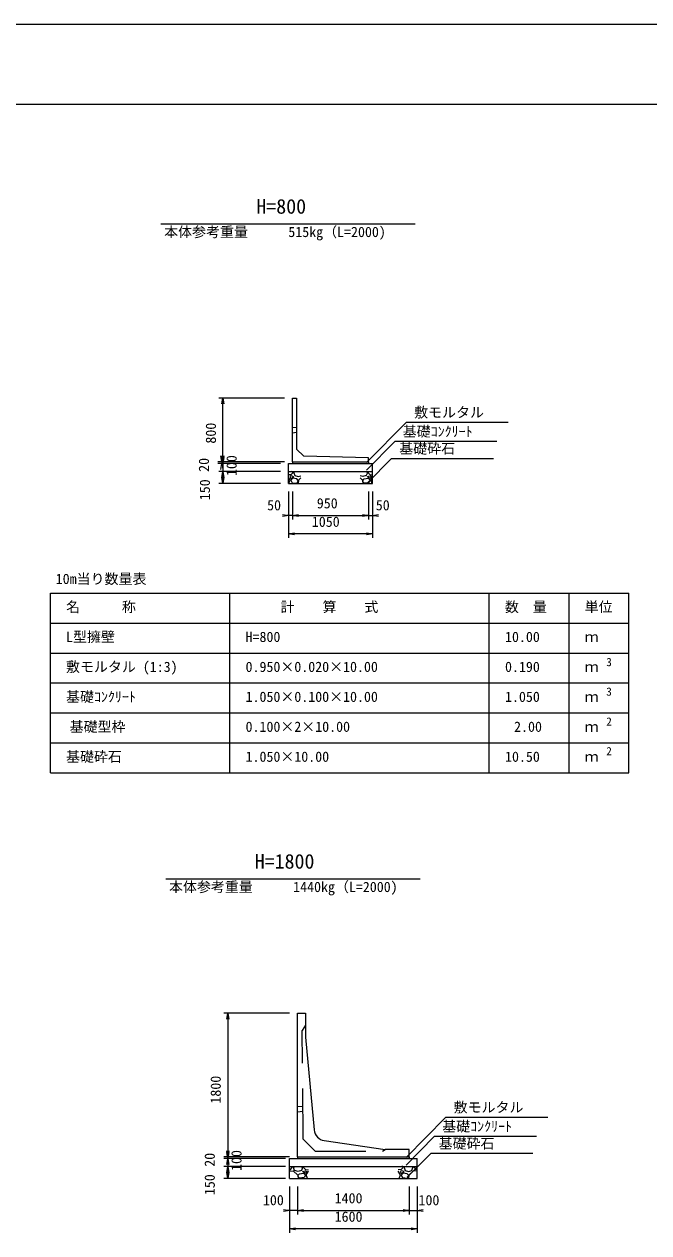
# Model space of a CAD drawing. Units: millimetres, scale not verified, with parts at other scales. Extents: x 0 to 84100, y 0 to 59400.
# Drawn here: x 18643 to 34300, y 29138 to 59400 of the extents above; entities that cross this region are included whole.
import ezdxf
from ezdxf.enums import TextEntityAlignment as Align

# ---------------------------------------------------------------- set-up
doc = ezdxf.new("R2010")
doc.units = ezdxf.units.MM
doc.header["$LTSCALE"] = 100
doc.linetypes.add('USER1', pattern=[19.05, 12.7, -6.35])
for name, color, linetype, lineweight in [('D-MTR-FRAM（材料表図枠）', 2, 'Continuous', 18), ('D-STR-DIM（寸法）', 7, 'Continuous', 18), ('D-STR-HTXT（旗揚げ）', 7, 'Continuous', 18), ('D-STR-STRn（構造物）', 7, 'Continuous', 18), ('D-STR（構造物外形線）', 1, 'Continuous', 18), ('D-TTL(外枠）', 2, 'Continuous', 18), ('DEFPOINTS_2', 8, 'Continuous', 18)]:
    doc.layers.add(name, color=color, linetype=linetype, lineweight=lineweight)
for name, color, linetype in [('D-MTR-TXT(文字列）', 7, 'Continuous'), ('D-MTR（材料表タイトル）', 7, 'Continuous'), ('D-STR-TXT（文字）', 7, 'Continuous'), ('D-TTL-TXT（文字）', 7, 'Continuous')]:
    doc.layers.add(name, color=color, linetype=linetype)
doc.styles.add('ＭＳ ゴシック', font='')
doc.styles.get('ＭＳ ゴシック').set_extended_font_data('MS Gothic')

msp = doc.modelspace()

# ---------------------------------------------------------------- linework, layer by layer
at = {"layer": 'D-MTR-FRAM（材料表図枠）'}
for p, q in [((19300, 45154.4), (33800, 45154.4)), ((19300, 40654.4), (19300, 45154.4)), ((23800, 40654.4), (23800, 45154.4)), ((30300, 40654.4), (30300, 45154.4)), ((32300, 41954.4), (32300, 45154.4)), ((32300, 40654.4), (32300, 45154.4)), ((33800, 40654.4), (33800, 45154.4)), ((19300, 44404.4), (33800, 44404.4)), ((19300, 43654.4), (33800, 43654.4)), ((19300, 42904.4), (33800, 42904.4)), ((19300, 42154.4), (33800, 42154.4)), ((19300, 41404.4), (33800, 41404.4)), ((19300, 40654.4), (33800, 40654.4))]:
    msp.add_line(p, q, dxfattribs=at)
at = {"layer": 'D-STR-DIM（寸法）'}
for p, q in [((25171.4, 50040), (23526.4, 50040)), ((23601.4, 49890), (23626.4, 50040)), ((23626.4, 50040), (23651.4, 49890)), ((23626.4, 50040), (23626.4, 50020)), ((23626.4, 48460), (23626.4, 50020)), ((25171.4, 48440), (23501.4, 48440)), ((25171.4, 48440), (23526.4, 48440)), ((23601.4, 48440), (23576.4, 48590)), ((23626.4, 48440), (23601.4, 48590)), ((23626.4, 48590), (23601.4, 48440)), ((23626.4, 48400), (23601.4, 48550)), ((23601.4, 48460), (23601.4, 48480)), ((23601.4, 48440), (23601.4, 48460)), ((23601.4, 48440), (23601.4, 48400)), ((23651.4, 48590), (23626.4, 48440)), ((23651.4, 48550), (23626.4, 48400)), ((23626.4, 48440), (23626.4, 48460)), ((23626.4, 48420), (23626.4, 48440)), ((23626.4, 48400), (23626.4, 48420)), ((25071.4, 48400), (23501.4, 48400)), ((25071.4, 48400), (23526.4, 48400)), ((25071.4, 48200), (23526.4, 48200)), ((25071.4, 48200), (23526.4, 48200)), ((23576.4, 48250), (23601.4, 48400)), ((23601.4, 48400), (23626.4, 48250)), ((23601.4, 48400), (23601.4, 48380)), ((23601.4, 48380), (23601.4, 48360)), ((23601.4, 48050), (23626.4, 48200)), ((23601.4, 48050), (23626.4, 48200)), ((23626.4, 48400), (23626.4, 48200)), ((23626.4, 48200), (23651.4, 48050)), ((23626.4, 48200), (23626.4, 48180)), ((23626.4, 48200), (23651.4, 48050)), ((23626.4, 48200), (23626.4, 48180)), ((23626.4, 48180), (23626.4, 47920)), ((23626.4, 48180), (23626.4, 48160)), ((25071.4, 47900), (23526.4, 47900)), ((23626.4, 47900), (23601.4, 48050)), ((23651.4, 48050), (23626.4, 47900)), ((23626.4, 47900), (23626.4, 47920)), ((25271.4, 47700), (25271.4, 46999.7)), ((25271.4, 47700), (25271.4, 46537.1)), ((25371.4, 47700), (25371.4, 46999.7)), ((25371.4, 47700), (25371.4, 46999.7)), ((27271.4, 47700), (27271.4, 46999.7)), ((27271.4, 47700), (27271.4, 46999.7)), ((27371.4, 47700), (27371.4, 46999.7)), ((27371.4, 47700), (27371.4, 46537.1)), ((25121.4, 47124.7), (25271.4, 47099.7)), ((25271.4, 47099.7), (25121.4, 47074.7)), ((25251.4, 47099.7), (25231.4, 47099.7)), ((25271.4, 47099.7), (25251.4, 47099.7)), ((25371.4, 47099.7), (25271.4, 47099.7)), ((25371.4, 47099.7), (25521.4, 47124.7)), ((25371.4, 47099.7), (25521.4, 47124.7)), ((25521.4, 47074.7), (25371.4, 47099.7)), ((25371.4, 47099.7), (25391.4, 47099.7)), ((25521.4, 47074.7), (25371.4, 47099.7)), ((25371.4, 47099.7), (25391.4, 47099.7)), ((25391.4, 47099.7), (25411.4, 47099.7)), ((25391.4, 47099.7), (27251.4, 47099.7)), ((27121.4, 47124.7), (27271.4, 47099.7)), ((27121.4, 47124.7), (27271.4, 47099.7)), ((27271.4, 47099.7), (27121.4, 47074.7)), ((27271.4, 47099.7), (27121.4, 47074.7)), ((27251.4, 47099.7), (27231.4, 47099.7)), ((27271.4, 47099.7), (27251.4, 47099.7)), ((27271.4, 47099.7), (27251.4, 47099.7)), ((27271.4, 47099.7), (27371.4, 47099.7)), ((27371.4, 47099.7), (27521.4, 47124.7)), ((27521.4, 47074.7), (27371.4, 47099.7)), ((27371.4, 47099.7), (27391.4, 47099.7)), ((27391.4, 47099.7), (27411.4, 47099.7)), ((25271.4, 46637.1), (25421.4, 46662.1)), ((25421.4, 46612.1), (25271.4, 46637.1)), ((25271.4, 46637.1), (25291.4, 46637.1)), ((27351.4, 46637.1), (25291.4, 46637.1)), ((27221.4, 46662.1), (27371.4, 46637.1)), ((27371.4, 46637.1), (27221.4, 46612.1)), ((27371.4, 46637.1), (27351.4, 46637.1)), ((25293.1, 34640.6), (23648.1, 34640.6)), ((23723.1, 34490.6), (23748.1, 34640.6)), ((23748.1, 34640.6), (23773.1, 34490.6)), ((23748.1, 34640.6), (23748.1, 34620.6)), ((23748.1, 34620.6), (23748.1, 31060.6)), ((23748.1, 31040.6), (23723.1, 31190.6)), ((23748.1, 31040.6), (23723.1, 31190.6)), ((23773.1, 31190.6), (23748.1, 31040.6)), ((23773.1, 31190.6), (23748.1, 31040.6)), ((25293.1, 31040.6), (23648.1, 31040.6)), ((25293.1, 31040.6), (23648.1, 31040.6)), ((25193.1, 31000.6), (23648.1, 31000.6)), ((25193.1, 31000.6), (23648.1, 31000.6)), ((23748.1, 31000.6), (23723.1, 31150.6)), ((23723.1, 30850.6), (23748.1, 31000.6)), ((23773.1, 31150.6), (23748.1, 31000.6)), ((23748.1, 31060.6), (23748.1, 31080.6)), ((23748.1, 31040.6), (23748.1, 31060.6)), ((23748.1, 31040.6), (23748.1, 31060.6)), ((23748.1, 31020.6), (23748.1, 31040.6)), ((23748.1, 31040.6), (23748.1, 31000.6)), ((23748.1, 31000.6), (23748.1, 31020.6)), ((23748.1, 31000.6), (23748.1, 30800.6)), ((23748.1, 31000.6), (23773.1, 30850.6)), ((23748.1, 31000.6), (23748.1, 30980.6)), ((23748.1, 30980.6), (23748.1, 30960.6)), ((25193.1, 30800.6), (23648.1, 30800.6)), ((25193.1, 30800.6), (23648.1, 30800.6)), ((23723.1, 30650.6), (23748.1, 30800.6)), ((23723.1, 30650.6), (23748.1, 30800.6)), ((23748.1, 30500.6), (23723.1, 30650.6)), ((23748.1, 30800.6), (23773.1, 30650.6)), ((23748.1, 30800.6), (23748.1, 30780.6)), ((23748.1, 30800.6), (23773.1, 30650.6)), ((23748.1, 30800.6), (23748.1, 30780.6)), ((23748.1, 30780.6), (23748.1, 30520.6)), ((23748.1, 30780.6), (23748.1, 30760.6)), ((23773.1, 30650.6), (23748.1, 30500.6)), ((25193.1, 30500.6), (23648.1, 30500.6)), ((23748.1, 30500.6), (23748.1, 30520.6)), ((25293.1, 30300.6), (25293.1, 29600.3)), ((25293.1, 30300.6), (25293.1, 29137.6)), ((25493.1, 30300.6), (25493.1, 29600.3)), ((25493.1, 30300.6), (25493.1, 29600.3)), ((28293.1, 30300.6), (28293.1, 29600.3)), ((28293.1, 30300.6), (28293.1, 29600.3)), ((28493.1, 30300.6), (28493.1, 29600.3)), ((28493.1, 30300.6), (28493.1, 29137.6)), ((25143.1, 29725.3), (25293.1, 29700.3)), ((25293.1, 29700.3), (25143.1, 29675.3)), ((25273.1, 29700.3), (25253.1, 29700.3)), ((25293.1, 29700.3), (25273.1, 29700.3)), ((25493.1, 29700.3), (25293.1, 29700.3)), ((25493.1, 29700.3), (25643.1, 29725.3)), ((25493.1, 29700.3), (25643.1, 29725.3)), ((25643.1, 29675.3), (25493.1, 29700.3)), ((25493.1, 29700.3), (25513.1, 29700.3)), ((25643.1, 29675.3), (25493.1, 29700.3)), ((25493.1, 29700.3), (25513.1, 29700.3)), ((25513.1, 29700.3), (25533.1, 29700.3)), ((25513.1, 29700.3), (28273.1, 29700.3)), ((28143.1, 29725.3), (28293.1, 29700.3)), ((28143.1, 29725.3), (28293.1, 29700.3)), ((28293.1, 29700.3), (28143.1, 29675.3)), ((28293.1, 29700.3), (28143.1, 29675.3)), ((28273.1, 29700.3), (28253.1, 29700.3)), ((28293.1, 29700.3), (28273.1, 29700.3)), ((28293.1, 29700.3), (28273.1, 29700.3)), ((28293.1, 29700.3), (28493.1, 29700.3)), ((28493.1, 29700.3), (28643.1, 29725.3)), ((28643.1, 29675.3), (28493.1, 29700.3)), ((28493.1, 29700.3), (28513.1, 29700.3)), ((28513.1, 29700.3), (28533.1, 29700.3)), ((25293.1, 29237.6), (25443.1, 29262.6)), ((25443.1, 29212.6), (25293.1, 29237.6)), ((25293.1, 29237.6), (25313.1, 29237.6)), ((28473.1, 29237.6), (25313.1, 29237.6)), ((28343.1, 29262.6), (28493.1, 29237.6)), ((28493.1, 29237.6), (28343.1, 29212.6)), ((28493.1, 29237.6), (28473.1, 29237.6))]:
    msp.add_line(p, q, dxfattribs=at)
at = {"layer": 'D-STR-HTXT（旗揚げ）'}
for p, q in [((22068.5, 54400), (28446.9, 54400)), ((27226, 48425.3), (28217.7, 49426.6)), ((30777.5, 49426.6), (28217.7, 49426.6)), ((27226, 48234.8), (27932, 48947.6)), ((30491.8, 48947.6), (27932, 48947.6)), ((27255.2, 47926.5), (27843.2, 48520.2)), ((30403, 48520.2), (27843.2, 48520.2)), ((22190.2, 38000.6), (28568.5, 38000.6)), ((28215.2, 31025.9), (29206.9, 32027.1)), ((31766.8, 32027.1), (29206.9, 32027.1)), ((28215.2, 30835.4), (28921.2, 31548.2)), ((31481, 31548.2), (28921.2, 31548.2)), ((28244.5, 30527.1), (28832.5, 31120.7)), ((31392.3, 31120.7), (28832.5, 31120.7))]:
    msp.add_line(p, q, dxfattribs=at)
at = {"layer": 'D-STR-STRn（構造物）'}
for p, q in [((25371.4, 48440), (25371.4, 48400)), ((27271.4, 48440), (27271.4, 48400)), ((25271.4, 48400), (27371.4, 48400)), ((25271.4, 47900), (25271.4, 48400)), ((25271.4, 48200), (27371.4, 48200)), ((25328.2, 48119.7), (25271.4, 48114.7)), ((25374, 48168.6), (25329, 48118.6)), ((25368.5, 48194.3), (25345.8, 48200)), ((25373.8, 48169.1), (25368.8, 48194.1)), ((25398.6, 48169.1), (25428.6, 48099.1)), ((25404, 48169.2), (25417.2, 48200)), ((27244.3, 48169.1), (27214.3, 48099.1)), ((27238.8, 48169.2), (27225.6, 48200)), ((27268.9, 48168.6), (27313.9, 48118.6)), ((27269.1, 48169.1), (27274.1, 48194.1)), ((27274.4, 48194.3), (27297.1, 48200)), ((27314.7, 48119.7), (27371.4, 48114.7)), ((27371.4, 47900), (27371.4, 48400)), ((25309.1, 47989.2), (25271.4, 48050.8)), ((25271.4, 47900), (27371.4, 47900)), ((25280.2, 47900), (25308.8, 47989.3)), ((25338.6, 48088.6), (25303.6, 48073.6)), ((25303.7, 48074.1), (25323.7, 48024.1)), ((25323.2, 48024.2), (25398.2, 48069.2)), ((25323.6, 47979.1), (25363.6, 47919.1)), ((25373.7, 48029.2), (25323.7, 47979.2)), ((25398.8, 48069.1), (25338.8, 48089.1)), ((25363.9, 47918.9), (25488.9, 47903.9)), ((25474.4, 48014.5), (25374.4, 48029.5)), ((25428.3, 48098.6), (25513.3, 48073.6)), ((25514.4, 47978.4), (25474.4, 48013.4)), ((25488.2, 47903.9), (25513.2, 47948.9)), ((25513.7, 47949.1), (25513.7, 47979.1)), ((25514.2, 48073.6), (25581.1, 48093.3)), ((25518.8, 47984), (25514.8, 47900)), ((25581.1, 48040.7), (25519.1, 47984.1)), ((27128.7, 48073.6), (27061.7, 48093.3)), ((27061.7, 48040.7), (27123.7, 47984.1)), ((27124.1, 47984), (27128.1, 47900)), ((27128.5, 47978.4), (27168.5, 48013.4)), ((27129.1, 47949.1), (27129.1, 47979.1)), ((27214.6, 48098.6), (27129.6, 48073.6)), ((27154.7, 47903.9), (27129.7, 47948.9)), ((27279, 47918.9), (27154, 47903.9)), ((27168.5, 48014.5), (27268.5, 48029.5)), ((27244, 48069.1), (27304, 48089.1)), ((27319.6, 48024.2), (27244.6, 48069.2)), ((27269.1, 48029.2), (27319.1, 47979.2)), ((27319.3, 47979.1), (27279.3, 47919.1)), ((27304.3, 48088.6), (27339.3, 48073.6)), ((27339.2, 48074.1), (27319.2, 48024.1)), ((27333.8, 47989.2), (27371.4, 48050.8)), ((27362.7, 47900), (27334.1, 47989.3)), ((25293.1, 30500.6), (25293.1, 31000.6)), ((25293.1, 31000.6), (28493.1, 31000.6)), ((25493.1, 31040.6), (25493.1, 31000.6)), ((28293.1, 31040.6), (28293.1, 31000.6)), ((28493.1, 30500.6), (28493.1, 31000.6)), ((25293.1, 30800.6), (28493.1, 30800.6)), ((25293.1, 30711.4), (25308, 30710.1)), ((25293.1, 30681.2), (25387.4, 30689.1)), ((25307.6, 30710.9), (25362.6, 30770.9)), ((25362.6, 30769.7), (25351, 30800.6)), ((25387.2, 30689.7), (25502.2, 30584.7)), ((25411.7, 30800.6), (25397.4, 30769.6)), ((25422.5, 30699.6), (25397.5, 30769.6)), ((25507.1, 30674.3), (25422.1, 30699.3)), ((25502.5, 30584.7), (25506.6, 30500.6)), ((25506.7, 30578.9), (25546.7, 30613.9)), ((25507.5, 30549.7), (25507.5, 30579.7)), ((25592.9, 30699.3), (25507.9, 30674.3)), ((25546.9, 30615), (25646.9, 30630)), ((25622.7, 30769.8), (25592.7, 30699.8)), ((25617.4, 30769.7), (25604.1, 30800.6)), ((25622.4, 30669.7), (25682.4, 30689.7)), ((25697.8, 30624.8), (25622.8, 30669.8)), ((25647.3, 30769.4), (25692.3, 30719.4)), ((25647.4, 30769.6), (25652.4, 30794.6)), ((25647.5, 30629.7), (25697.5, 30579.7)), ((25652.7, 30794.9), (25675.4, 30800.6)), ((25697.6, 30579.8), (25657.6, 30519.8)), ((25682.6, 30689.3), (25717.6, 30674.3)), ((25693, 30720.1), (25771, 30713.3)), ((25717.6, 30674.7), (25697.6, 30624.7)), ((25711.9, 30589.8), (25766.9, 30679.8)), ((25741, 30500.6), (25712.4, 30589.7)), ((25767.4, 30679.1), (25771, 30679.4)), ((28093.2, 30720.1), (28015.1, 30713.3)), ((28018.8, 30679.1), (28015.1, 30679.4)), ((28074.3, 30589.8), (28019.3, 30679.8)), ((28045.2, 30500.6), (28073.7, 30589.7)), ((28103.5, 30689.3), (28068.5, 30674.3)), ((28068.6, 30674.7), (28088.6, 30624.7)), ((28088.3, 30624.8), (28163.3, 30669.8)), ((28088.5, 30579.8), (28128.5, 30519.8)), ((28138.6, 30629.7), (28088.6, 30579.7)), ((28138.8, 30769.4), (28093.8, 30719.4)), ((28163.8, 30669.7), (28103.8, 30689.7)), ((28133.5, 30794.9), (28110.8, 30800.6)), ((28138.7, 30769.6), (28133.7, 30794.6)), ((28239.3, 30615), (28139.3, 30630)), ((28163.4, 30769.8), (28193.4, 30699.8)), ((28168.8, 30769.7), (28182, 30800.6)), ((28193.2, 30699.3), (28278.2, 30674.3)), ((28279.4, 30578.9), (28239.4, 30613.9)), ((28278.6, 30549.7), (28278.6, 30579.7)), ((28279, 30674.3), (28364, 30699.3)), ((28283.6, 30584.7), (28279.6, 30500.6)), ((28398.9, 30689.7), (28283.9, 30584.7)), ((28363.7, 30699.6), (28388.7, 30769.6)), ((28374.4, 30800.6), (28388.7, 30769.6)), ((28493.1, 30681.2), (28398.8, 30689.1)), ((28423.6, 30769.7), (28435.2, 30800.6)), ((28478.6, 30710.9), (28423.6, 30770.9)), ((28493.1, 30711.4), (28478.2, 30710.1)), ((25293.1, 30500.6), (28493.1, 30500.6)), ((25532.8, 30504.6), (25507.8, 30549.6)), ((25657.3, 30519.5), (25532.3, 30504.5)), ((28128.8, 30519.5), (28253.8, 30504.5)), ((28253.4, 30504.6), (28278.4, 30549.6))]:
    msp.add_line(p, q, dxfattribs=at)
at = {"layer": 'D-STR（構造物外形線）'}
for p, q in [((25371.4, 48440), (25371.4, 50040)), ((25371.4, 50040), (25471.4, 50040)), ((25471.4, 50040), (25471.4, 48760)), ((25471.4, 48760), (25651.4, 48580)), ((25371.4, 48440), (27271.4, 48440)), ((27271.4, 48540), (25651.4, 48580)), ((27271.4, 48440), (27271.4, 48540)), ((25493.1, 31040.6), (25493.1, 34640.6)), ((25493.1, 34640.6), (25693.1, 34640.6)), ((25693.1, 34640.6), (25693.1, 34040.6)), ((25693.1, 34040.6), (25911.1, 31715)), ((26165.9, 31446.2), (27693.1, 31220.6)), ((28293.1, 31220.6), (27693.1, 31220.6)), ((28293.1, 31040.6), (28293.1, 31220.6)), ((25493.1, 31040.6), (28293.1, 31040.6))]:
    msp.add_line(p, q, dxfattribs=at)
at = {"layer": 'D-STR（構造物外形線）', "linetype": 'USER1'}
for p, q in [((25371.4, 49310), (25471.4, 49300.5)), ((25371.4, 49170), (25471.4, 49180.5)), ((25693.1, 34340.6), (25613.1, 34202)), ((25633.1, 31480.6), (25613.1, 34202)), ((25493.1, 32310.6), (25627.5, 32300.6)), ((25493.1, 32170.6), (25627.9, 32180.6)), ((25633.1, 31480.6), (25933.1, 31180.6)), ((25933.1, 31180.6), (27623.8, 31180.6)), ((27623.8, 31180.6), (27693.1, 31220.6))]:
    msp.add_line(p, q, dxfattribs=at)
at = {"layer": 'D-STR（構造物外形線）'}
msp.add_arc((26209.8, 31743), 300, 185.35583, 261.59663, dxfattribs=at)
at = {"layer": 'D-TTL(外枠）'}
msp.add_line((2300, 57400), (81800, 57400), dxfattribs=at)
at = {"layer": 'DEFPOINTS_2'}
msp.add_line((0, 59400), (84100, 59400), dxfattribs=at)

# ---------------------------------------------------------------- texts
at = {"layer": 'D-MTR-TXT(文字列）', "style": 'ＭＳ ゴシック'}
for s, height, p in [('本体参考重量', 256.6, (22151.6, 53993.3)), ('515kg（L=2000)', 256.6, (25263.6, 53993.3)), ('名\u3000\u3000\u3000称', 256.6, (19692.3, 44604.4)), ('計\u3000\u3000算\u3000\u3000式', 256.6, (25070, 44604.4)), ('数\u3000量', 256.6, (30692.3, 44604.4)), ('単位', 256.6, (32692.3, 44604.4)), ('L型擁壁', 256.6, (19692.3, 43854.4)), ('H=800', 256.6, (24192.3, 43854.4)), ('10.00', 256.6, (30695, 43854.4)), ('ｍ', 256.6, (32692.3, 43854.4)), ('敷モルタル (1:3)', 256.6, (19692.3, 43104.4)), ('0.950×0.020×10.00', 256.6, (24192.3, 43104.4)), ('0.190', 256.6, (30695, 43104.4)), ('ｍ', 256.6, (32692.3, 43104.4)), ('3', 205.3, (33232.5, 43264.4)), ('基礎ｺﾝｸﾘｰﾄ', 256.6, (19692.3, 42354.4)), ('1.050×0.100×10.00', 256.6, (24192.3, 42354.4)), ('1.050', 256.6, (30695, 42354.4)), ('3', 205.3, (33232.5, 42524.4)), ('ｍ', 256.6, (32692.3, 42354.4)), ('基礎型枠', 256.6, (19782.3, 41604.4)), ('0.100×2×10.00', 256.6, (24192.3, 41604.4)), ('2.00', 256.6, (30922.4, 41604.4)), ('ｍ', 256.6, (32692.3, 41604.4)), ('2', 205.3, (33232.5, 41774.4)), ('基礎砕石', 256.6, (19692.3, 40854.4)), ('1.050×10.00', 256.6, (24192.3, 40854.4)), ('10.50', 256.6, (30695, 40854.4)), ('2', 205.3, (33232.5, 41034.4)), ('ｍ', 256.6, (32692.3, 40854.4)), ('本体参考重量', 256.6, (22273.3, 37593.9)), ('1440kg（L=2000)', 256.6, (25385.2, 37593.9))]:
    msp.add_text(s, height=height, dxfattribs=at).set_placement(p, align=Align.BOTTOM_LEFT)
at = {"layer": 'D-MTR（材料表タイトル）', "style": 'ＭＳ ゴシック'}
msp.add_text('10m当り数量表', height=256.6, dxfattribs=at).set_placement((19434.2, 45307), align=Align.BOTTOM_LEFT)
at = {"layer": 'D-STR-DIM（寸法）', "style": 'ＭＳ ゴシック'}
for s, p in [('800', (23526.4, 48898)), ('20', (23351.4, 48190.8)), ('100', (24046.7, 48085.6)), ('150', (23376.4, 47480.5)), ('1800', (23648.1, 32372.4)), ('100', (24168.3, 30686.1)), ('20', (23498.1, 30791.4)), ('150', (23498.1, 30081.1))]:
    msp.add_text(s, height=256.6, rotation=90, dxfattribs=at).set_placement(p, align=Align.BOTTOM_LEFT)
for s, p in [('950', (25977.6, 47199.7)), ('50', (24731.9, 47151)), ('50', (27456, 47151)), ('1050', (25853.3, 46737.1)), ('100', (24627.4, 29751.6)), ('1400', (26424.9, 29800.3)), ('100', (28526.5, 29751.6)), ('1600', (26424.9, 29337.6))]:
    msp.add_text(s, height=256.6, dxfattribs=at).set_placement(p, align=Align.BOTTOM_LEFT)
at = {"layer": 'D-STR-TXT（文字）', "style": 'ＭＳ ゴシック'}
for s, p in [('敷モルタル', (28417.7, 49476.6)), ('基礎ｺﾝｸﾘｰﾄ', (28132, 48997.6)), ('基礎砕石', (28043.2, 48570.2)), ('敷モルタル', (29406.9, 32077.1)), ('基礎ｺﾝｸﾘｰﾄ', (29121.2, 31598.2)), ('基礎砕石', (29032.5, 31170.7))]:
    msp.add_text(s, height=256.6, dxfattribs=at).set_placement(p, align=Align.BOTTOM_LEFT)
at = {"layer": 'D-TTL-TXT（文字）', "style": 'ＭＳ ゴシック'}
for s, p in [('H=800', (24462.8, 54544.9)), ('H=1800', (24422, 38145.5))]:
    msp.add_text(s, height=366.6, dxfattribs=at).set_placement(p, align=Align.BOTTOM_LEFT)

doc.saveas('drawing.dxf')
